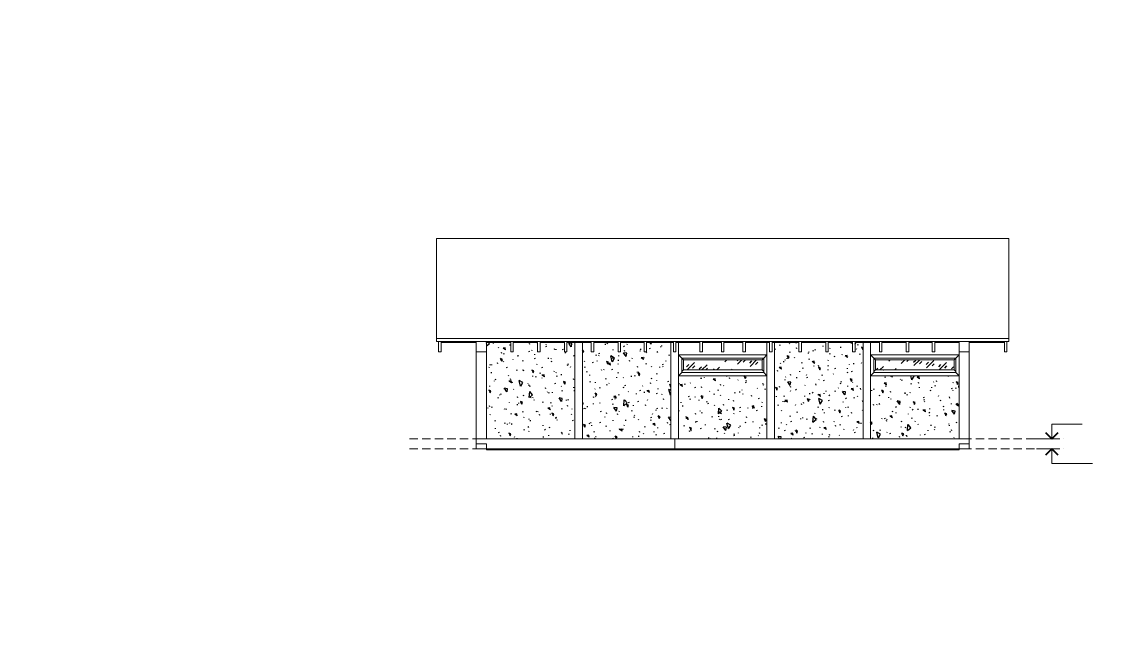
# Model space of a CAD drawing. Header units: millimetres. Extents: x 0 to 4620, y 0 to 297.
# Drawn here: x 2387 to 2907, y 0 to 297 of the extents above; entities that cross this region are included whole.
import ezdxf

# ---------------------------------------------------------------- set-up
doc = ezdxf.new("R2010")
doc.units = ezdxf.units.MM
for name, pattern in [('K5LT32768', [0]), ('K5LT_BASIC', [0]), ('K5LT_DASHED', [6, 4, -2]), ('K5LT_THIN', [0])]:
    doc.linetypes.add(name, pattern=pattern)
doc.layers.add('Системный слой', color=7, linetype='Continuous')
doc.styles.add('KTEXTSTYLE', font='GOST_AU.SHX', dxfattribs={"width": 0.96, "height": 5})

# ---------------------------------------------------------------- blocks, each defined once
blk = doc.blocks.new('U58')
at = {"layer": 'Системный слой', "color": 7, "linetype": 'K5LT_THIN', "lineweight": 18}
for p, q in [((2878.61, 98.06), (2878.61, 105.06)), ((2878.61, 105.06), (2893.14, 105.06)), ((2869.17, 98.06), (2880.61, 98.06))]:
    blk.add_line(p, q, dxfattribs=at)
at = {"layer": 'Системный слой', "color": 5, "linetype": 'K5LT_BASIC', "lineweight": 40}
for p, q in [((2875.61, 101.06), (2878.61, 98.06)), ((2878.61, 98.06), (2881.61, 101.06))]:
    blk.add_line(p, q, dxfattribs=at)
blk = doc.blocks.new('U59')
at = {"layer": 'Системный слой', "color": 7, "linetype": 'K5LT_THIN', "lineweight": 18}
for p, q in [((2871.29, 93.26), (2880.61, 93.26)), ((2878.61, 93.26), (2878.61, 86.26)), ((2878.61, 86.26), (2897.99, 86.26))]:
    blk.add_line(p, q, dxfattribs=at)
at = {"layer": 'Системный слой', "color": 5, "linetype": 'K5LT_BASIC', "lineweight": 40}
for p, q in [((2878.61, 93.26), (2875.61, 90.26)), ((2881.61, 90.26), (2878.61, 93.26))]:
    blk.add_line(p, q, dxfattribs=at)
blk = doc.blocks.new('U57')
at = {"layer": 'Системный слой', "color": 7, "linetype": 'K5LT_DASHED', "lineweight": 18}
for p, q in [((2572.38, 98.06), (2884.42, 98.06)), ((2572.38, 93.26), (2884.42, 93.26))]:
    blk.add_line(p, q, dxfattribs=at)
at = {"layer": 'Системный слой'}
for name in ['U58', 'U59']:
    blk.add_blockref(name, (0, 0), dxfattribs=at)

msp = doc.modelspace()

# ---------------------------------------------------------------- hatches: boundary and pattern name
at = {"layer": 'Системный слой'}
h = msp.add_hatch(dxfattribs=at)
h.set_pattern_fill('', angle=40, style=0, pattern_type=0)
h.set_pattern_definition([(40, (7.66, 6.428), (-20.5692, 24.51342), [2, -30]), (130, (9.193, 7.713), (-24.51342, -20.5692), [2, -30]), (85, (7.66, 6.428), (-20.56883, 24.51297), [2.828, -42.426]), (60, (9.193, 7.713), (-27.7128, 16), [2, -30]), (150, (10.192, 9.445), (-16, -27.7128), [2, -30]), (105, (9.193, 7.713), (-27.7123, 15.9997), [2.828, -42.426]), (80, (16.853, 14.141), (-26.0974, 4.60168), [1.5, -25]), (170, (17.114, 15.618), (-4.60168, -26.0974), [1.5, -25]), (125, (16.853, 14.141), (-26.09695, 4.6016), [2.121, -35.355]), (100, (-18.796, -15.771), (-15.75692, -2.77837), [1, -15]), (190, (-18.97, -14.787), (2.77837, -15.75692), [1, -15]), (145, (-18.796, -15.771), (-15.75733, -2.778442), [1.414, -21.213]), (70, (1.233, 14.088), (-15.03508, 5.47232), [1, -15]), (160, (1.575, 15.028), (-5.47232, -15.03508), [1, -15]), (115, (1.233, 14.088), (-15.03547, 5.472463), [1.414, -21.213]), (85, (0, 0), (-9.351857, 7.84492), [0.3, -10]), (65, (0, 0), (-2.418448, 6.64463), [0.3, -10]), (105, (0, 0), (-6.1930747, 7.658056), [0.5, -12]), (110, (0, 0), (-7.945929, 1.36463), [0.5, -7])])
h.paths.add_polyline_path([(2609.01465, 98.05767), (2651.21465, 98.05767), (2651.21465, 144.03769), (2647.41465, 144.03769), (2647.41465, 139.56145), (2646.21465, 139.56145), (2646.21465, 144.03769), (2634.61465, 144.03769), (2634.61465, 139.56145), (2633.41465, 139.56145), (2633.41465, 144.03769), (2621.81465, 144.03769), (2621.81465, 139.56145), (2620.61465, 139.56145), (2620.61465, 144.03769), (2609.01465, 144.03769), (2609.01465, 139.56145)])
h.paths.add_polyline_path([(2697.01465, 98.05767), (2697.01465, 144.03769), (2685.41465, 144.03769), (2685.41465, 139.56145), (2684.21465, 139.56145), (2684.21465, 144.03769), (2673.01465, 144.03769), (2673.01465, 139.56145), (2671.81465, 139.56145), (2671.81465, 144.03769), (2660.21465, 144.03769), (2660.21465, 139.56145), (2659.01465, 139.56145), (2659.01465, 144.03769), (2654.81465, 144.03769), (2654.81465, 98.05767)])
h.paths.add_polyline_path([(2700.61465, 98.05767), (2742.81465, 98.05767), (2742.81465, 128.05767), (2700.61465, 128.05767)])
h.paths.add_polyline_path([(2746.41465, 98.05767), (2788.61465, 98.05767), (2788.61465, 144.03769), (2784.81465, 144.03769), (2784.81465, 139.56145), (2783.61465, 139.56145), (2783.61465, 144.03769), (2772.01465, 144.03769), (2772.01465, 139.56145), (2770.81465, 139.56145), (2770.81465, 144.03769), (2759.21465, 144.03769), (2759.21465, 139.56145), (2758.01465, 139.56145), (2758.01465, 144.03769), (2746.41465, 144.03769)])
h.paths.add_polyline_path([(2792.21465, 98.05767), (2834.41465, 98.05767), (2834.41465, 128.05767), (2792.21465, 128.05767)])
h = msp.add_hatch(dxfattribs=at)
h.set_pattern_fill('', angle=45, style=0, pattern_type=0)
h.set_pattern_definition([(45, (0, 0), (4e-16, 7.071068), [5, -3.5]), (45, (2.6517, 0.884), (4e-16, 7.071068), [1.5, -7]), (45, (-0.177, 1.591), (4e-16, 7.071068), [1.5, -7])])
h.paths.add_polyline_path([(2740.45465, 135.69767), (2702.97465, 135.69767), (2702.97465, 130.87767), (2740.45465, 130.87767)])
h.paths.add_polyline_path([(2832.05465, 135.69767), (2794.57465, 135.69767), (2794.57465, 130.87767), (2832.05465, 130.87767)])

# ---------------------------------------------------------------- linework, layer by layer
at = {"layer": 'Системный слой', "color": 7, "linetype": 'K5LT32768', "lineweight": 18}
for p, q in [((2585.21469, 193.53363), (2585.21465, 145.88515)), ((2858.21461, 193.53363), (2585.21469, 193.53363)), ((2858.21465, 145.88515), (2858.21461, 193.53363)), ((2585.21465, 145.88515), (2858.21465, 145.88515)), ((2585.21465, 145.88515), (2585.21465, 144.43505)), ((2858.21465, 144.43505), (2858.21465, 145.88515)), ((2585.21465, 144.43505), (2586.21469, 144.43505)), ((2587.41469, 144.43505), (2586.21469, 144.43505)), ((2586.21469, 144.43505), (2586.21469, 139.56145)), ((2587.41469, 144.43505), (2587.41469, 144.03769)), ((2604.21465, 144.43505), (2587.41469, 144.43505)), ((2587.41469, 144.03769), (2604.21465, 144.03769)), ((2587.41469, 139.56145), (2587.41469, 144.03769)), ((2604.21465, 144.43505), (2604.21465, 144.03769)), ((2609.01465, 144.43505), (2604.21465, 144.43505)), ((2604.21465, 144.03769), (2604.21465, 139.56145)), ((2609.01465, 144.43505), (2609.01465, 144.03769)), ((2620.61465, 144.43505), (2609.01465, 144.43505)), ((2609.01465, 144.03769), (2620.61465, 144.03769)), ((2609.01465, 144.03769), (2609.01465, 139.56145)), ((2620.61465, 144.03769), (2620.61465, 144.43505)), ((2621.81465, 144.43505), (2620.61465, 144.43505)), ((2620.61465, 139.56145), (2620.61465, 144.03769)), ((2621.81465, 144.43505), (2621.81465, 144.03769)), ((2633.41465, 144.43505), (2621.81465, 144.43505)), ((2621.81465, 144.03769), (2633.41465, 144.03769)), ((2621.81465, 144.03769), (2621.81465, 139.56145)), ((2633.41465, 144.03769), (2633.41465, 144.43505)), ((2634.61465, 144.43505), (2633.41465, 144.43505)), ((2633.41465, 139.56145), (2633.41465, 144.03769)), ((2634.61465, 144.43505), (2634.61465, 144.03769)), ((2646.21465, 144.43505), (2634.61465, 144.43505)), ((2634.61465, 144.03769), (2646.21465, 144.03769)), ((2634.61465, 144.03769), (2634.61465, 139.56145)), ((2646.21465, 144.03769), (2646.21465, 144.43505)), ((2647.41465, 144.43505), (2646.21465, 144.43505)), ((2646.21465, 139.56145), (2646.21465, 144.03769)), ((2647.41465, 144.43505), (2647.41465, 144.03769)), ((2659.01465, 144.43505), (2647.41465, 144.43505)), ((2647.41465, 144.03769), (2647.41465, 139.56145)), ((2647.41465, 144.03769), (2651.21465, 144.03769)), ((2651.21465, 98.05767), (2651.21465, 144.03769)), ((2654.81465, 144.03769), (2651.21465, 144.03769)), ((2654.81465, 144.03769), (2654.81465, 98.05767)), ((2654.81465, 144.03769), (2659.01465, 144.03769)), ((2659.01465, 144.03769), (2659.01465, 144.43505)), ((2660.21465, 144.43505), (2659.01465, 144.43505)), ((2659.01465, 139.56145), (2659.01465, 144.03769)), ((2660.21465, 144.43505), (2660.21465, 144.03769)), ((2671.81465, 144.43505), (2660.21465, 144.43505)), ((2660.21465, 144.03769), (2671.81465, 144.03769)), ((2660.21465, 144.03769), (2660.21465, 139.56145)), ((2671.81465, 144.03769), (2671.81465, 144.43505)), ((2673.01465, 144.43505), (2671.81465, 144.43505)), ((2671.81465, 139.56145), (2671.81465, 144.03769)), ((2673.01465, 144.43505), (2673.01465, 144.03769)), ((2684.21465, 144.43505), (2673.01465, 144.43505)), ((2673.01465, 144.03769), (2684.21465, 144.03769)), ((2673.01465, 144.03769), (2673.01465, 139.56145)), ((2684.21465, 144.03769), (2684.21465, 144.43505)), ((2685.41465, 144.43505), (2684.21465, 144.43505)), ((2684.21465, 139.56145), (2684.21465, 144.03769)), ((2685.41465, 144.43505), (2685.41465, 144.03769)), ((2698.21465, 144.43505), (2685.41465, 144.43505)), ((2685.41465, 144.03769), (2685.41465, 139.56145)), ((2685.41465, 144.03769), (2697.01465, 144.03769)), ((2697.01465, 98.05767), (2697.01465, 144.03769)), ((2698.21465, 144.03769), (2697.01465, 144.03769)), ((2698.21465, 144.43505), (2698.21465, 144.03769)), ((2699.41465, 144.43505), (2698.21465, 144.43505)), ((2698.21465, 144.03769), (2698.21465, 139.56145)), ((2699.41465, 144.43505), (2699.41465, 144.03769)), ((2710.85465, 144.43505), (2699.41465, 144.43505)), ((2700.61465, 144.03769), (2699.41465, 144.03769)), ((2699.41465, 144.03769), (2699.41465, 139.56145)), ((2700.61465, 144.03769), (2710.85465, 144.03769)), ((2700.61465, 144.03769), (2700.61465, 138.05767)), ((2710.85465, 144.03769), (2710.85465, 144.43505)), ((2712.05465, 144.43505), (2710.85465, 144.43505)), ((2710.85465, 139.56145), (2710.85465, 144.03769)), ((2712.05465, 144.43505), (2712.05465, 144.03769)), ((2721.11465, 144.43505), (2712.05465, 144.43505)), ((2712.05465, 144.03769), (2721.11465, 144.03769)), ((2712.05465, 144.03769), (2712.05465, 139.56145)), ((2721.11465, 144.03769), (2721.11465, 144.43505)), ((2722.31465, 144.43505), (2721.11465, 144.43505)), ((2721.11465, 139.56145), (2721.11465, 144.03769)), ((2722.31465, 144.43505), (2722.31465, 144.03769)), ((2731.37465, 144.43505), (2722.31465, 144.43505)), ((2722.31465, 144.03769), (2731.37465, 144.03769)), ((2722.31465, 144.03769), (2722.31465, 139.56145)), ((2731.37465, 144.03769), (2731.37465, 144.43505)), ((2732.57465, 144.43505), (2731.37465, 144.43505)), ((2731.37465, 139.56145), (2731.37465, 144.03769)), ((2732.57465, 144.43505), (2732.57465, 144.03769)), ((2744.01465, 144.43505), (2732.57465, 144.43505)), ((2732.57465, 144.03769), (2732.57465, 139.56145)), ((2732.57465, 144.03769), (2742.81465, 144.03769)), ((2744.01465, 144.03769), (2742.81465, 144.03769)), ((2742.81465, 138.05767), (2742.81465, 144.03769)), ((2744.01465, 144.43505), (2744.01465, 144.03769)), ((2745.21465, 144.43505), (2744.01465, 144.43505)), ((2744.01465, 144.03769), (2744.01465, 139.56145)), ((2745.21465, 144.43505), (2745.21465, 144.03769)), ((2758.01465, 144.43505), (2745.21465, 144.43505)), ((2746.41465, 144.03769), (2745.21465, 144.03769)), ((2745.21465, 144.03769), (2745.21465, 139.56145)), ((2746.41465, 144.03769), (2746.41465, 98.05767)), ((2758.01465, 144.03769), (2746.41465, 144.03769)), ((2758.01465, 144.03769), (2758.01465, 144.43505)), ((2759.21465, 144.43505), (2758.01465, 144.43505)), ((2758.01465, 139.56145), (2758.01465, 144.03769)), ((2759.21465, 144.43505), (2759.21465, 144.03769)), ((2770.81465, 144.43505), (2759.21465, 144.43505)), ((2770.81465, 144.03769), (2759.21465, 144.03769)), ((2759.21465, 144.03769), (2759.21465, 139.56145)), ((2770.81465, 144.03769), (2770.81465, 144.43505)), ((2772.01465, 144.43505), (2770.81465, 144.43505)), ((2770.81465, 139.56145), (2770.81465, 144.03769)), ((2772.01465, 144.43505), (2772.01465, 144.03769)), ((2783.61465, 144.43505), (2772.01465, 144.43505)), ((2783.61465, 144.03769), (2772.01465, 144.03769)), ((2772.01465, 144.03769), (2772.01465, 139.56145)), ((2783.61465, 144.03769), (2783.61465, 144.43505)), ((2784.81465, 144.43505), (2783.61465, 144.43505)), ((2783.61465, 139.56145), (2783.61465, 144.03769)), ((2784.81465, 144.43505), (2784.81465, 144.03769)), ((2796.41465, 144.43505), (2784.81465, 144.43505)), ((2784.81465, 144.03769), (2784.81465, 139.56145)), ((2788.61465, 144.03769), (2784.81465, 144.03769)), ((2788.61465, 98.05767), (2788.61465, 144.03769)), ((2792.21465, 144.03769), (2788.61465, 144.03769)), ((2796.41465, 144.03769), (2792.21465, 144.03769)), ((2792.21465, 144.03769), (2792.21465, 138.05767)), ((2796.41465, 144.03769), (2796.41465, 144.43505)), ((2797.61465, 144.43505), (2796.41465, 144.43505)), ((2796.41465, 139.56145), (2796.41465, 144.03769)), ((2797.61465, 144.43505), (2797.61465, 144.03769)), ((2809.21465, 144.43505), (2797.61465, 144.43505)), ((2809.21465, 144.03769), (2797.61465, 144.03769)), ((2797.61465, 144.03769), (2797.61465, 139.56145)), ((2809.21465, 144.03769), (2809.21465, 144.43505)), ((2810.41465, 144.43505), (2809.21465, 144.43505)), ((2809.21465, 139.56145), (2809.21465, 144.03769)), ((2810.41465, 144.43505), (2810.41465, 144.03769)), ((2821.61465, 144.43505), (2810.41465, 144.43505)), ((2821.61465, 144.03769), (2810.41465, 144.03769)), ((2810.41465, 144.03769), (2810.41465, 139.56145)), ((2821.61465, 144.03769), (2821.61465, 144.43505)), ((2822.81465, 144.43505), (2821.61465, 144.43505)), ((2821.61465, 139.56145), (2821.61465, 144.03769)), ((2822.81465, 144.43505), (2822.81465, 144.03769)), ((2834.41465, 144.43505), (2822.81465, 144.43505)), ((2834.41465, 144.03769), (2822.81465, 144.03769)), ((2822.81465, 144.03769), (2822.81465, 139.56145)), ((2834.41465, 144.43505), (2834.41465, 144.03769)), ((2839.21465, 144.43505), (2834.41465, 144.43505)), ((2834.41465, 144.03769), (2834.41465, 139.56145)), ((2839.21465, 144.03769), (2839.21465, 144.43505)), ((2856.01461, 144.43505), (2839.21465, 144.43505)), ((2856.01461, 144.03769), (2839.21465, 144.03769)), ((2839.21465, 139.56145), (2839.21465, 144.03769)), ((2856.01461, 144.03769), (2856.01461, 144.43505)), ((2857.21461, 144.43505), (2856.01461, 144.43505)), ((2856.01461, 144.03769), (2856.01461, 139.56145)), ((2857.21461, 144.43505), (2858.21465, 144.43505)), ((2857.21461, 144.43505), (2857.21461, 139.56145)), ((2587.41469, 139.56145), (2586.21469, 139.56145)), ((2609.01465, 139.56145), (2604.21465, 139.56145)), ((2604.21465, 98.05767), (2604.21465, 139.56145)), ((2609.01465, 98.05767), (2609.01465, 139.56145)), ((2621.81465, 139.56145), (2620.61465, 139.56145)), ((2634.61465, 139.56145), (2633.41465, 139.56145)), ((2647.41465, 139.56145), (2646.21465, 139.56145)), ((2660.21465, 139.56145), (2659.01465, 139.56145)), ((2673.01465, 139.56145), (2671.81465, 139.56145)), ((2685.41465, 139.56145), (2684.21465, 139.56145)), ((2699.41465, 139.56145), (2698.21465, 139.56145)), ((2742.81465, 138.05767), (2700.61465, 138.05767)), ((2700.61465, 138.05767), (2702.17465, 136.49767)), ((2700.61465, 138.05767), (2700.61465, 128.05767)), ((2702.17465, 136.49767), (2741.25465, 136.49767)), ((2702.97465, 135.69767), (2702.17465, 136.49767)), ((2702.17465, 130.07767), (2702.17465, 136.49767)), ((2702.97465, 135.69767), (2702.97465, 130.87767)), ((2740.45465, 135.69767), (2702.97465, 135.69767)), ((2712.05465, 139.56145), (2710.85465, 139.56145)), ((2722.31465, 139.56145), (2721.11465, 139.56145)), ((2732.57465, 139.56145), (2731.37465, 139.56145)), ((2740.45465, 135.69767), (2741.25465, 136.49767)), ((2740.45465, 130.87767), (2740.45465, 135.69767)), ((2742.81465, 138.05767), (2741.25465, 136.49767)), ((2741.25465, 136.49767), (2741.25465, 130.07767)), ((2742.81465, 128.05767), (2742.81465, 138.05767)), ((2745.21465, 139.56145), (2744.01465, 139.56145)), ((2759.21465, 139.56145), (2758.01465, 139.56145)), ((2772.01465, 139.56145), (2770.81465, 139.56145)), ((2784.81465, 139.56145), (2783.61465, 139.56145)), ((2834.41465, 138.05767), (2792.21465, 138.05767)), ((2792.21465, 138.05767), (2793.77465, 136.49767)), ((2792.21465, 138.05767), (2792.21465, 128.05767)), ((2793.77465, 136.49767), (2832.85465, 136.49767)), ((2794.57465, 135.69767), (2793.77465, 136.49767)), ((2793.77465, 130.07767), (2793.77465, 136.49767)), ((2794.57465, 135.69767), (2794.57465, 130.87767)), ((2832.05465, 135.69767), (2794.57465, 135.69767)), ((2797.61465, 139.56145), (2796.41465, 139.56145)), ((2810.41465, 139.56145), (2809.21465, 139.56145)), ((2822.81465, 139.56145), (2821.61465, 139.56145)), ((2832.05465, 135.69767), (2832.85465, 136.49767)), ((2832.05465, 130.87767), (2832.05465, 135.69767)), ((2834.41465, 138.05767), (2832.85465, 136.49767)), ((2832.85465, 136.49767), (2832.85465, 130.07767)), ((2839.21465, 139.56145), (2834.41465, 139.56145)), ((2834.41465, 139.56145), (2834.41465, 138.05767)), ((2834.41465, 138.05767), (2834.41465, 128.05767)), ((2839.21465, 139.56145), (2839.21465, 98.05767)), ((2857.21461, 139.56145), (2856.01461, 139.56145)), ((2702.97465, 130.87767), (2702.17465, 130.07767)), ((2702.17465, 129.61767), (2702.17465, 130.07767)), ((2702.97465, 130.87767), (2740.45465, 130.87767)), ((2740.45465, 130.87767), (2741.25465, 130.07767)), ((2741.25465, 130.07767), (2741.25465, 129.61767)), ((2794.57465, 130.87767), (2793.77465, 130.07767)), ((2793.77465, 129.61767), (2793.77465, 130.07767)), ((2794.57465, 130.87767), (2832.05465, 130.87767)), ((2832.05465, 130.87767), (2832.85465, 130.07767)), ((2832.85465, 130.07767), (2832.85465, 129.61767)), ((2700.61465, 128.05767), (2702.17465, 129.61767)), ((2700.61465, 128.05767), (2742.81465, 128.05767)), ((2700.61465, 128.05767), (2700.61465, 98.05767)), ((2741.25465, 129.61767), (2702.17465, 129.61767)), ((2742.81465, 128.05767), (2741.25465, 129.61767)), ((2742.81465, 98.05767), (2742.81465, 128.05767)), ((2792.21465, 128.05767), (2793.77465, 129.61767)), ((2792.21465, 128.05767), (2834.41465, 128.05767)), ((2792.21465, 128.05767), (2792.21465, 98.05767)), ((2832.85465, 129.61767), (2793.77465, 129.61767)), ((2834.41465, 128.05767), (2832.85465, 129.61767)), ((2834.41465, 128.05767), (2834.41465, 98.05767)), ((2604.21465, 98.05767), (2609.01465, 98.05767)), ((2604.21465, 98.05767), (2604.21465, 95.65767)), ((2604.21465, 95.65767), (2609.01465, 95.65767)), ((2604.21465, 95.65767), (2604.21465, 93.25767)), ((2651.21465, 98.05767), (2609.01465, 98.05767)), ((2609.01465, 95.65767), (2609.01465, 93.25767)), ((2654.81465, 98.05767), (2651.21465, 98.05767)), ((2697.01465, 98.05767), (2654.81465, 98.05767)), ((2698.81465, 98.05767), (2697.01465, 98.05767)), ((2698.81465, 98.05767), (2698.81465, 93.25767)), ((2700.61465, 98.05767), (2698.81465, 98.05767)), ((2700.61465, 98.05767), (2742.81465, 98.05767)), ((2746.41465, 98.05767), (2742.81465, 98.05767)), ((2746.41465, 98.05767), (2788.61465, 98.05767)), ((2792.21465, 98.05767), (2788.61465, 98.05767)), ((2792.21465, 98.05767), (2834.41465, 98.05767)), ((2834.41465, 98.05767), (2839.21465, 98.05767)), ((2834.41465, 95.65767), (2839.21465, 95.65767)), ((2834.41465, 93.25767), (2834.41465, 95.65767)), ((2839.21465, 95.65767), (2839.21465, 98.05767)), ((2839.21465, 95.65767), (2839.21465, 93.25767)), ((2604.21465, 93.25767), (2609.01465, 93.25767)), ((2609.01465, 92.75767), (2609.01465, 93.25767)), ((2698.81465, 93.25767), (2609.01465, 93.25767)), ((2609.01465, 92.75767), (2834.41465, 92.75767)), ((2834.41465, 93.25767), (2698.81465, 93.25767)), ((2834.41465, 92.75767), (2834.41465, 93.25767)), ((2839.21465, 93.25767), (2834.41465, 93.25767))]:
    msp.add_line(p, q, dxfattribs=at)

# ---------------------------------------------------------------- block references
at = {"layer": 'Системный слой'}
msp.add_blockref('U57', (0, 0), dxfattribs=at)

doc.saveas('drawing.dxf')
